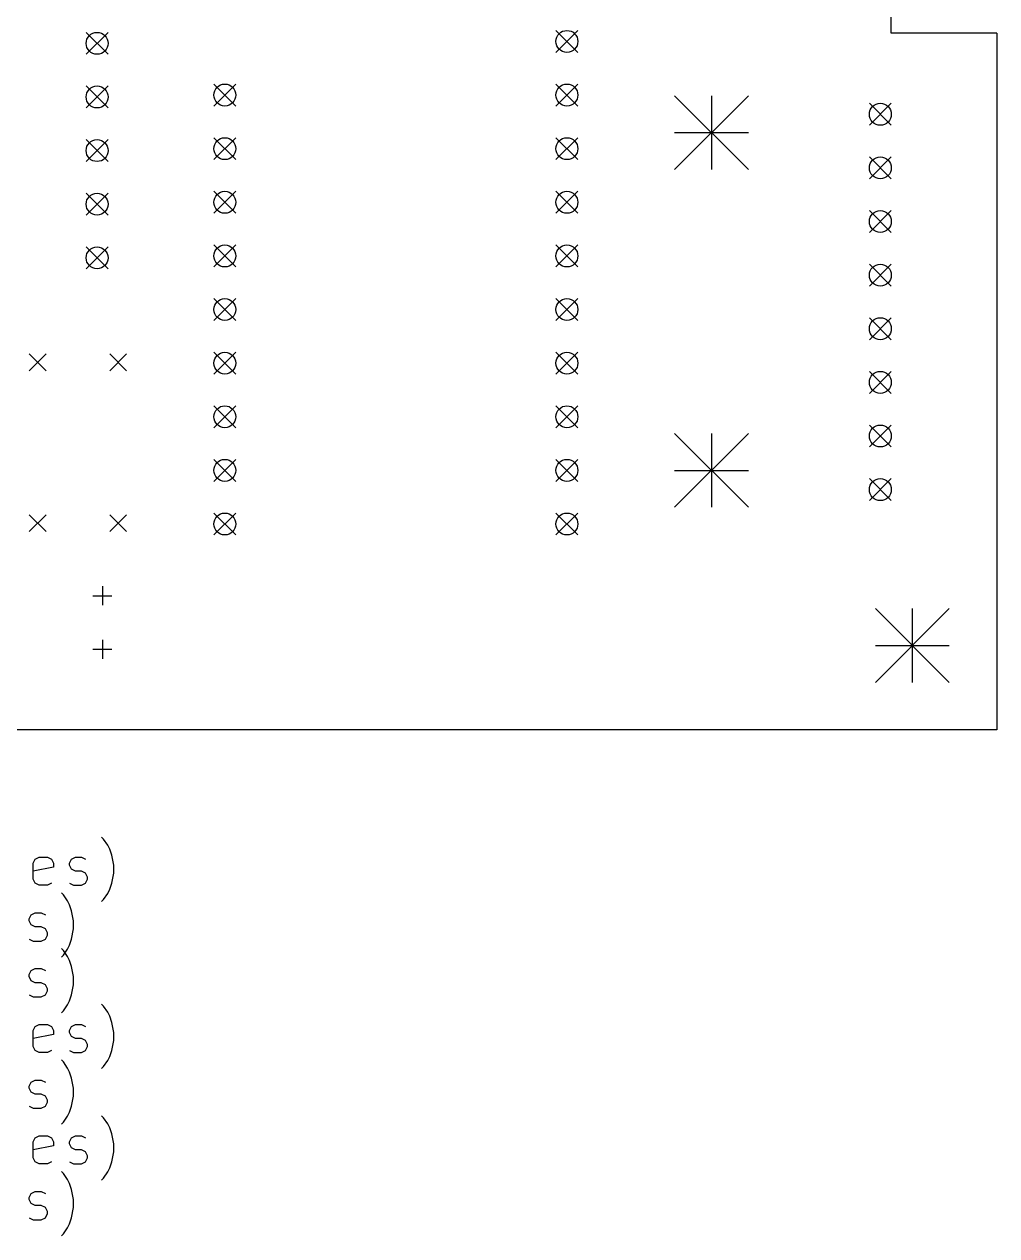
# Model space of a CAD drawing. Extents: x -2 to 92, y -24 to 92.
# Drawn here: x 45.9 to 92, y -24 to 33.4 of the extents above; entities that cross this region are included whole.
import ezdxf

# ---------------------------------------------------------------- set-up
doc = ezdxf.new("R2010")
doc.units = 0
doc.layers.add('BLACK', color=7, linetype='CONTINUOUS')

msp = doc.modelspace()

# ---------------------------------------------------------------- linework, layer by layer
at = {"layer": 'BLACK', "linetype": 'CONTINUOUS'}
for p, q in [((87, 33), (87, 71)), ((48.87, 33.04), (49.91, 32)), ((49.91, 33.04), (48.87, 32)), ((71.12, 33.13), (72.16, 32.09)), ((72.16, 33.13), (71.12, 32.09)), ((92, 33), (87, 33)), ((92, 33), (92, 0)), ((48.87, 30.5), (49.91, 29.46)), ((49.91, 30.5), (48.87, 29.46)), ((54.92, 30.59), (55.96, 29.55)), ((55.96, 30.59), (54.92, 29.55)), ((71.12, 30.59), (72.16, 29.55)), ((72.16, 30.59), (71.12, 29.55)), ((76.73625, 30.04), (80.23625, 26.54)), ((80.23625, 30.04), (76.73625, 26.54)), ((78.48625, 30.04), (78.48625, 26.54)), ((85.96625, 29.68), (87.00625, 28.64)), ((87.00625, 29.68), (85.96625, 28.64)), ((76.73625, 28.29), (80.23625, 28.29)), ((48.87, 27.96), (49.91, 26.92)), ((49.91, 27.96), (48.87, 26.92)), ((54.92, 28.05), (55.96, 27.01)), ((55.96, 28.05), (54.92, 27.01)), ((71.12, 28.05), (72.16, 27.01)), ((72.16, 28.05), (71.12, 27.01)), ((85.96625, 27.14), (87.00625, 26.1)), ((87.00625, 27.14), (85.96625, 26.1)), ((48.87, 25.42), (49.91, 24.38)), ((49.91, 25.42), (48.87, 24.38)), ((54.92, 25.51), (55.96, 24.47)), ((55.96, 25.51), (54.92, 24.47)), ((71.12, 25.51), (72.16, 24.47)), ((72.16, 25.51), (71.12, 24.47)), ((85.96625, 24.6), (87.00625, 23.56)), ((87.00625, 24.6), (85.96625, 23.56)), ((54.92, 22.97), (55.96, 21.93)), ((55.96, 22.97), (54.92, 21.93)), ((71.12, 22.97), (72.16, 21.93)), ((72.16, 22.97), (71.12, 21.93)), ((48.87, 22.88), (49.91, 21.84)), ((49.91, 22.88), (48.87, 21.84)), ((85.96625, 22.06), (87.00625, 21.02)), ((87.00625, 22.06), (85.96625, 21.02)), ((54.92, 20.43), (55.96, 19.39)), ((55.96, 20.43), (54.92, 19.39)), ((71.12, 20.43), (72.16, 19.39)), ((72.16, 20.43), (71.12, 19.39)), ((85.96625, 19.52), (87.00625, 18.48)), ((87.00625, 19.52), (85.96625, 18.48)), ((46.18, 17.81), (46.98, 17.01)), ((46.98, 17.81), (46.18, 17.01)), ((49.99, 17.81), (50.79, 17.01)), ((50.79, 17.81), (49.99, 17.01)), ((54.92, 17.89), (55.96, 16.85)), ((55.96, 17.89), (54.92, 16.85)), ((71.12, 17.89), (72.16, 16.85)), ((72.16, 17.89), (71.12, 16.85)), ((85.96625, 16.98), (87.00625, 15.94)), ((87.00625, 16.98), (85.96625, 15.94)), ((54.92, 15.35), (55.96, 14.31)), ((55.96, 15.35), (54.92, 14.31)), ((71.12, 15.35), (72.16, 14.31)), ((72.16, 15.35), (71.12, 14.31)), ((85.96625, 14.44), (87.00625, 13.4)), ((87.00625, 14.44), (85.96625, 13.4)), ((76.73625, 14.04), (80.23625, 10.54)), ((80.23625, 14.04), (76.73625, 10.54)), ((78.48625, 14.04), (78.48625, 10.54)), ((54.92, 12.81), (55.96, 11.77)), ((55.96, 12.81), (54.92, 11.77)), ((71.12, 12.81), (72.16, 11.77)), ((72.16, 12.81), (71.12, 11.77)), ((76.73625, 12.29), (80.23625, 12.29)), ((85.96625, 11.9), (87.00625, 10.86)), ((87.00625, 11.9), (85.96625, 10.86)), ((46.18, 10.19), (46.98, 9.39)), ((46.98, 10.19), (46.18, 9.39)), ((49.99, 10.19), (50.79, 9.39)), ((50.79, 10.19), (49.99, 9.39)), ((54.92, 10.27), (55.96, 9.23)), ((55.96, 10.27), (54.92, 9.23)), ((71.12, 10.27), (72.16, 9.23)), ((72.16, 10.27), (71.12, 9.23)), ((49.19, 6.355), (50.09, 6.355)), ((49.64, 6.805), (49.64, 5.905)), ((86.25, 5.75), (89.75, 2.25)), ((89.75, 5.75), (86.25, 2.25)), ((88, 5.75), (88, 2.25)), ((49.64, 4.265), (49.64, 3.365)), ((49.19, 3.815), (50.09, 3.815)), ((86.25, 4), (89.75, 4)), ((92, 0), (0, 0)), ((49.70063, -5.174361), (49.605392, -5.079123)), ((49.891106, -5.460076), (49.70063, -5.174361)), ((49.986344, -5.650552), (49.891106, -5.460076)), ((50.081582, -5.936266), (49.986344, -5.650552)), ((46.367296, -6.317219), (46.462534, -6.126742)), ((46.462534, -6.126742), (46.65301, -6.031504)), ((46.65301, -6.031504), (47.033963, -6.031504)), ((47.033963, -6.031504), (47.224439, -6.126742)), ((47.224439, -6.126742), (47.319677, -6.317219)), ((48.081582, -6.317219), (48.17682, -6.126742)), ((48.17682, -6.126742), (48.367296, -6.031504)), ((48.367296, -6.031504), (48.65301, -6.031504)), ((48.65301, -6.031504), (48.843487, -6.126742)), ((50.17682, -6.412457), (50.081582, -5.936266)), ((46.367296, -7.079123), (46.367296, -6.317219)), ((47.319677, -6.507695), (46.367296, -6.698171)), ((47.319677, -6.317219), (47.319677, -6.507695)), ((48.081582, -6.412457), (48.081582, -6.317219)), ((48.17682, -6.602933), (48.081582, -6.412457)), ((48.367296, -6.698171), (48.17682, -6.602933)), ((48.65301, -6.698171), (48.367296, -6.698171)), ((48.843487, -6.793409), (48.65301, -6.698171)), ((48.938725, -6.983885), (48.843487, -6.793409)), ((50.081582, -7.2696), (50.17682, -6.793409)), ((50.17682, -6.793409), (50.17682, -6.412457)), ((46.462534, -7.2696), (46.367296, -7.079123)), ((46.65301, -7.364838), (46.462534, -7.2696)), ((47.033963, -7.364838), (46.65301, -7.364838)), ((47.224439, -7.2696), (47.033963, -7.364838)), ((48.081582, -7.2696), (48.272058, -7.364838)), ((48.272058, -7.364838), (48.65301, -7.364838)), ((48.65301, -7.364838), (48.843487, -7.2696)), ((48.843487, -7.2696), (48.938725, -7.079123)), ((48.938725, -7.079123), (48.938725, -6.983885)), ((49.986344, -7.555314), (50.081582, -7.2696)), ((47.795868, -7.814361), (47.70063, -7.719123)), ((47.986344, -8.100076), (47.795868, -7.814361)), ((49.605392, -8.126742), (49.70063, -8.031504)), ((49.70063, -8.031504), (49.891106, -7.74579)), ((49.891106, -7.74579), (49.986344, -7.555314)), ((48.081582, -8.290552), (47.986344, -8.100076)), ((48.17682, -8.576266), (48.081582, -8.290552)), ((48.272058, -9.052457), (48.17682, -8.576266)), ((46.17682, -8.957219), (46.272058, -8.766742)), ((46.17682, -9.052457), (46.17682, -8.957219)), ((46.272058, -9.242933), (46.17682, -9.052457)), ((46.272058, -8.766742), (46.462534, -8.671504)), ((46.462534, -8.671504), (46.748248, -8.671504)), ((46.748248, -8.671504), (46.938725, -8.766742)), ((48.272058, -9.433409), (48.272058, -9.052457)), ((46.462534, -9.338171), (46.272058, -9.242933)), ((46.748248, -9.338171), (46.462534, -9.338171)), ((46.938725, -9.433409), (46.748248, -9.338171)), ((47.033963, -9.623885), (46.938725, -9.433409)), ((46.938725, -9.9096), (47.033963, -9.719123)), ((47.033963, -9.719123), (47.033963, -9.623885)), ((48.17682, -9.9096), (48.272058, -9.433409)), ((46.17682, -9.9096), (46.367296, -10.004838)), ((46.367296, -10.004838), (46.748248, -10.004838)), ((46.748248, -10.004838), (46.938725, -9.9096)), ((47.986344, -10.38579), (48.081582, -10.195314)), ((48.081582, -10.195314), (48.17682, -9.9096)), ((47.795868, -10.454361), (47.70063, -10.359123)), ((47.70063, -10.766742), (47.795868, -10.671504)), ((47.795868, -10.671504), (47.986344, -10.38579)), ((47.986344, -10.740076), (47.795868, -10.454361)), ((48.081582, -10.930552), (47.986344, -10.740076)), ((46.17682, -11.597219), (46.272058, -11.406742)), ((46.272058, -11.406742), (46.462534, -11.311504)), ((46.462534, -11.311504), (46.748248, -11.311504)), ((46.748248, -11.311504), (46.938725, -11.406742)), ((48.17682, -11.216266), (48.081582, -10.930552)), ((48.272058, -11.692457), (48.17682, -11.216266)), ((46.17682, -11.692457), (46.17682, -11.597219)), ((46.272058, -11.882933), (46.17682, -11.692457)), ((46.462534, -11.978171), (46.272058, -11.882933)), ((46.748248, -11.978171), (46.462534, -11.978171)), ((46.938725, -12.073409), (46.748248, -11.978171)), ((48.272058, -12.073409), (48.272058, -11.692457)), ((46.17682, -12.5496), (46.367296, -12.644838)), ((46.748248, -12.644838), (46.938725, -12.5496)), ((47.033963, -12.263885), (46.938725, -12.073409)), ((46.938725, -12.5496), (47.033963, -12.359123)), ((47.033963, -12.359123), (47.033963, -12.263885)), ((48.081582, -12.835314), (48.17682, -12.5496)), ((48.17682, -12.5496), (48.272058, -12.073409)), ((46.367296, -12.644838), (46.748248, -12.644838)), ((47.795868, -13.311504), (47.986344, -13.02579)), ((47.986344, -13.02579), (48.081582, -12.835314)), ((49.70063, -13.094361), (49.605392, -12.999123)), ((49.891106, -13.380076), (49.70063, -13.094361)), ((47.70063, -13.406742), (47.795868, -13.311504)), ((49.986344, -13.570552), (49.891106, -13.380076)), ((50.081582, -13.856266), (49.986344, -13.570552)), ((46.367296, -14.237219), (46.462534, -14.046742)), ((46.367296, -14.999123), (46.367296, -14.237219)), ((46.462534, -14.046742), (46.65301, -13.951504)), ((46.65301, -13.951504), (47.033963, -13.951504)), ((47.033963, -13.951504), (47.224439, -14.046742)), ((47.224439, -14.046742), (47.319677, -14.237219)), ((47.319677, -14.237219), (47.319677, -14.427695)), ((48.081582, -14.237219), (48.17682, -14.046742)), ((48.081582, -14.332457), (48.081582, -14.237219)), ((48.17682, -14.522933), (48.081582, -14.332457)), ((48.17682, -14.046742), (48.367296, -13.951504)), ((48.367296, -13.951504), (48.65301, -13.951504)), ((48.65301, -13.951504), (48.843487, -14.046742)), ((50.17682, -14.332457), (50.081582, -13.856266)), ((50.17682, -14.713409), (50.17682, -14.332457)), ((47.319677, -14.427695), (46.367296, -14.618171)), ((48.367296, -14.618171), (48.17682, -14.522933)), ((48.65301, -14.618171), (48.367296, -14.618171)), ((48.843487, -14.713409), (48.65301, -14.618171)), ((48.938725, -14.903885), (48.843487, -14.713409)), ((48.938725, -14.999123), (48.938725, -14.903885)), ((50.081582, -15.1896), (50.17682, -14.713409)), ((46.462534, -15.1896), (46.367296, -14.999123)), ((46.65301, -15.284838), (46.462534, -15.1896)), ((47.033963, -15.284838), (46.65301, -15.284838)), ((47.224439, -15.1896), (47.033963, -15.284838)), ((48.081582, -15.1896), (48.272058, -15.284838)), ((48.272058, -15.284838), (48.65301, -15.284838)), ((48.65301, -15.284838), (48.843487, -15.1896)), ((48.843487, -15.1896), (48.938725, -14.999123)), ((49.891106, -15.66579), (49.986344, -15.475314)), ((49.986344, -15.475314), (50.081582, -15.1896)), ((47.795868, -15.734361), (47.70063, -15.639123)), ((47.986344, -16.020076), (47.795868, -15.734361)), ((48.081582, -16.210552), (47.986344, -16.020076)), ((49.605392, -16.046742), (49.70063, -15.951504)), ((49.70063, -15.951504), (49.891106, -15.66579)), ((46.272058, -16.686742), (46.462534, -16.591504)), ((46.462534, -16.591504), (46.748248, -16.591504)), ((46.748248, -16.591504), (46.938725, -16.686742)), ((48.17682, -16.496266), (48.081582, -16.210552)), ((48.272058, -16.972457), (48.17682, -16.496266)), ((46.17682, -16.877219), (46.272058, -16.686742)), ((46.17682, -16.972457), (46.17682, -16.877219)), ((46.272058, -17.162933), (46.17682, -16.972457)), ((46.462534, -17.258171), (46.272058, -17.162933)), ((48.272058, -17.353409), (48.272058, -16.972457)), ((46.748248, -17.258171), (46.462534, -17.258171)), ((46.938725, -17.353409), (46.748248, -17.258171)), ((47.033963, -17.543885), (46.938725, -17.353409)), ((46.938725, -17.8296), (47.033963, -17.639123)), ((47.033963, -17.639123), (47.033963, -17.543885)), ((48.17682, -17.8296), (48.272058, -17.353409)), ((46.17682, -17.8296), (46.367296, -17.924838)), ((46.367296, -17.924838), (46.748248, -17.924838)), ((46.748248, -17.924838), (46.938725, -17.8296)), ((47.795868, -18.591504), (47.986344, -18.30579)), ((47.986344, -18.30579), (48.081582, -18.115314)), ((48.081582, -18.115314), (48.17682, -17.8296)), ((49.70063, -18.374361), (49.605392, -18.279123)), ((47.70063, -18.686742), (47.795868, -18.591504)), ((49.891106, -18.660076), (49.70063, -18.374361)), ((49.986344, -18.850552), (49.891106, -18.660076)), ((50.081582, -19.136266), (49.986344, -18.850552)), ((46.367296, -19.517219), (46.462534, -19.326742)), ((46.462534, -19.326742), (46.65301, -19.231504)), ((46.65301, -19.231504), (47.033963, -19.231504)), ((47.033963, -19.231504), (47.224439, -19.326742)), ((47.224439, -19.326742), (47.319677, -19.517219)), ((48.081582, -19.517219), (48.17682, -19.326742)), ((48.17682, -19.326742), (48.367296, -19.231504)), ((48.367296, -19.231504), (48.65301, -19.231504)), ((48.65301, -19.231504), (48.843487, -19.326742)), ((50.17682, -19.612457), (50.081582, -19.136266)), ((46.367296, -20.279123), (46.367296, -19.517219)), ((47.319677, -19.707695), (46.367296, -19.898171)), ((47.319677, -19.517219), (47.319677, -19.707695)), ((48.081582, -19.612457), (48.081582, -19.517219)), ((48.17682, -19.802933), (48.081582, -19.612457)), ((48.367296, -19.898171), (48.17682, -19.802933)), ((48.65301, -19.898171), (48.367296, -19.898171)), ((48.843487, -19.993409), (48.65301, -19.898171)), ((48.938725, -20.183885), (48.843487, -19.993409)), ((50.081582, -20.4696), (50.17682, -19.993409)), ((50.17682, -19.993409), (50.17682, -19.612457)), ((46.462534, -20.4696), (46.367296, -20.279123)), ((46.65301, -20.564838), (46.462534, -20.4696)), ((47.033963, -20.564838), (46.65301, -20.564838)), ((47.224439, -20.4696), (47.033963, -20.564838)), ((48.081582, -20.4696), (48.272058, -20.564838)), ((48.272058, -20.564838), (48.65301, -20.564838)), ((48.65301, -20.564838), (48.843487, -20.4696)), ((48.843487, -20.4696), (48.938725, -20.279123)), ((48.938725, -20.279123), (48.938725, -20.183885)), ((49.986344, -20.755314), (50.081582, -20.4696)), ((47.795868, -21.014361), (47.70063, -20.919123)), ((47.986344, -21.300076), (47.795868, -21.014361)), ((49.605392, -21.326742), (49.70063, -21.231504)), ((49.70063, -21.231504), (49.891106, -20.94579)), ((49.891106, -20.94579), (49.986344, -20.755314)), ((48.081582, -21.490552), (47.986344, -21.300076)), ((48.17682, -21.776266), (48.081582, -21.490552)), ((48.272058, -22.252457), (48.17682, -21.776266)), ((46.17682, -22.157219), (46.272058, -21.966742)), ((46.17682, -22.252457), (46.17682, -22.157219)), ((46.272058, -22.442933), (46.17682, -22.252457)), ((46.272058, -21.966742), (46.462534, -21.871504)), ((46.462534, -21.871504), (46.748248, -21.871504)), ((46.748248, -21.871504), (46.938725, -21.966742)), ((48.272058, -22.633409), (48.272058, -22.252457)), ((46.462534, -22.538171), (46.272058, -22.442933)), ((46.748248, -22.538171), (46.462534, -22.538171)), ((46.938725, -22.633409), (46.748248, -22.538171)), ((47.033963, -22.823885), (46.938725, -22.633409)), ((46.938725, -23.1096), (47.033963, -22.919123)), ((47.033963, -22.919123), (47.033963, -22.823885)), ((48.17682, -23.1096), (48.272058, -22.633409)), ((46.17682, -23.1096), (46.367296, -23.204838)), ((46.367296, -23.204838), (46.748248, -23.204838)), ((46.748248, -23.204838), (46.938725, -23.1096)), ((47.986344, -23.58579), (48.081582, -23.395314)), ((48.081582, -23.395314), (48.17682, -23.1096)), ((47.70063, -23.966742), (47.795868, -23.871504)), ((47.795868, -23.871504), (47.986344, -23.58579))]:
    msp.add_line(p, q, dxfattribs=at)
at = {"layer": 'BLACK'}
for centre in [(49.39, 32.52), (71.64, 32.61), (49.39, 29.98), (55.44, 30.07), (71.64, 30.07), (86.48625, 29.16), (49.39, 27.44), (55.44, 27.53), (71.64, 27.53), (86.48625, 26.62), (49.39, 24.9), (55.44, 24.99), (71.64, 24.99), (86.48625, 24.08), (55.44, 22.45), (71.64, 22.45), (49.39, 22.36), (86.48625, 21.54), (55.44, 19.91), (71.64, 19.91), (86.48625, 19), (55.44, 17.37), (71.64, 17.37), (86.48625, 16.46), (55.44, 14.83), (71.64, 14.83), (86.48625, 13.92), (55.44, 12.29), (71.64, 12.29), (86.48625, 11.38), (55.44, 9.75), (71.64, 9.75)]:
    msp.add_circle(centre, 0.52, dxfattribs=at)

doc.saveas('drawing.dxf')
